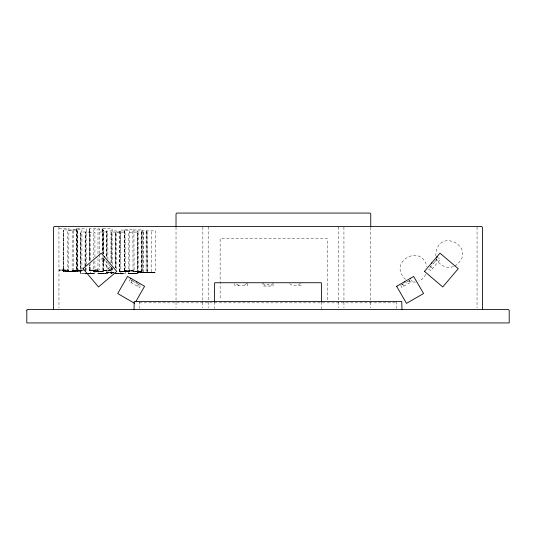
<?xml version="1.0" encoding="UTF-8"?>
<svg xmlns="http://www.w3.org/2000/svg" width="536" height="536" viewBox="0 0 536 536"><rect width="100%" height="100%" fill="white"/><g stroke="black" fill="none" stroke-linecap="round" stroke-linejoin="round"><path stroke-width="0.4" stroke-dasharray="2.68 2.01" d="M85.177 270.271L85.177 267.792M85.184 266.968L85.217 232.296L85.217 266.962M106.832 272.382L106.644 261.702M111.173 266.854L111.16 273.708L114.329 273.722M115.508 267.792L115.548 232.296L115.548 267.786M124.352 271.062L124.406 229.529L124.332 270.801M128.694 273.574L128.513 232.229L138.241 232.034L138.442 273.641L128.667 273.568M133.055 271.377L132.874 230.031L142.603 229.837L142.804 271.444L132.868 271.471M151.708 272.63L155.681 272.442L137.417 272.603L137.484 231.103L137.484 272.389L141.383 272.63M141.765 272.382L141.812 231.103L141.558 272.449L155.849 272.449L155.648 230.842L137.283 230.969L137.484 272.449M143.125 272.375L143.145 231.103L142.951 272.449M67.878 271.571L77.425 271.538M81.76 270.801L72.146 270.801M94.738 273.822L90.805 273.568M103.421 271.37L93.807 271.37M107.756 273.454L98.142 273.454L102.115 273.708M108.118 270.258L112.084 270.09L102.463 270.285L108.071 270.104M133.946 270.801L124.325 271.062L129.859 271.035M134.174 273.789L128.58 273.796L138.275 273.568M151.34 272.603L147.387 272.603M77.787 271.062L81.921 270.881L72.105 271.055M95.214 270.064L99.086 270.057L89.371 270.204L94.952 270.178M99.448 271.625L103.582 271.444L103.582 258.218M116.781 273.682L120.721 273.461L116.741 273.528M125.578 271.725L129.699 271.618L129.699 230.272L120.031 230.004L119.763 271.618L125.464 271.618M129.993 270.868L133.92 270.807L129.973 271.062M134.302 273.822L138.248 273.574M129.524 271.772L119.87 271.786L129.699 271.618M147.005 272.603L146.944 231.103L147.233 272.449M58.987 228.751L68.916 228.684L68.688 270.097M202.849 227.056L202.822 307.878M338.591 227.264L338.618 227.056A0.804 0.804 0 0 0 338.591 227.264L338.591 307.878M477.067 227.056L477.04 307.878M64.796 270.258L68.762 270.09L59.148 270.023M69.131 271.598L73.258 271.444L73.258 230.098L63.516 229.837L63.322 271.444L73.258 271.444M112.453 272.603L114.061 272.375M138.67 271.598L142.636 271.437L132.982 271.625M63.315 270.144L68.916 270.157L59.221 270.03L68.709 270.05M73.472 271.618L77.419 271.618L77.352 230.272L77.352 271.538L63.462 271.631L63.556 230.098L63.342 271.444M86.075 270.245L83.737 270.017M425.758 274.432L424.365 276.864L421.899 279.343L418.877 281.105M131.233 282.633L132.325 280.743M137.41 286.197L138.73 284.402M436.257 260.054L436.686 259.257A4.777 4.764 40.3 0 1 436.257 260.054L438.281 261.776M272.663 283.397C270.245 286.492 270.707 286.177 268 284.174C265.3 286.197 265.735 286.472 263.337 283.397M98.202 273.481L107.917 273.528L107.917 263.605M434.656 261.943L428.626 269.059L430.649 270.774L440.304 259.39L438.2 257.762M434.803 261.769L437.537 258.546M247.076 283.343L243.572 285.42M300.676 283.343L297.172 285.42M102.972 261.776L104.996 260.054A4.777 4.764 -40.3 0 1 104.366 258.687L104.996 260.054M108.58 268.389L110.604 266.673L111.321 267.23M430.18 267.055L430.649 266.673L432.673 268.389M454.856 266.017C480.149 248.295 436.867 224.852 435.795 255.793M400.774 285.447L401.618 287.484L412.244 281.346L411.521 280.087M401.343 285.119L404.519 283.289M405.839 282.526L406.61 282.083M407.166 281.762L408.968 280.717L410.02 282.633M409.484 280.422L409.946 280.161M146.174 230.835L146.094 272.63M93.847 271.377L97.787 271.625M453.577 266.553C447.125 269.065 439.346 265.521 436.713 259.169M402.04 284.542L402.75 284.308L403.843 286.197M141.846 230.835L141.578 272.449L137.457 272.375M121.156 273.568L125.243 273.641L125.049 232.034L115.32 232.229L115.307 267.853M73.017 271.37L69.218 271.444M125.659 271.618L129.464 271.538M114.061 272.402L112.406 272.449M90.879 273.615L94.919 273.641L94.919 260.416M103.877 273.528L107.676 273.454M64.689 270.104L59.228 270.097M93.646 261.521L93.646 271.444L97.699 271.404M119.763 271.618L119.997 230.272L119.943 271.799M90.584 260.302L90.577 232.115L80.849 231.921L80.648 273.528L80.889 232.182L80.822 273.682L90.597 273.715L88.192 273.695M76.554 270.064L76.514 228.457L86.249 228.644L86.256 264.275M89.552 270.064L89.318 264.275M108.138 270.097L112.031 270.05M72.146 270.874L72.186 229.274L81.914 229.462L81.921 269.226M77.814 270.874L81.686 270.874M124.332 270.874L124.178 229.462L133.913 229.274L134.107 270.881L124.171 270.888M67.891 271.618L67.663 230.199L77.392 230.011L77.593 271.618L63.503 271.625M99.475 271.444L103.348 271.37L103.354 258.164L103.348 271.37M147.407 272.449L151.534 272.449L151.246 230.835M151.742 272.449L155.842 272.449M98.215 273.528L103.636 273.528L97.981 273.541L97.981 256.992M121.069 273.641L125.009 273.621M134.335 273.641L138.435 273.641M95.08 270.064L89.412 270.231L99.254 270.064L99.254 254.352M99.301 271.444L93.653 271.484M73.271 271.618L63.335 271.518M138.569 271.444L142.797 271.444M138.482 271.444L132.874 271.518M112.346 272.449L106.805 272.375M64.595 270.104L58.987 270.111M99.254 271.444L93.646 271.457M415.5 282.023L412.003 282.036L408.62 281.139M89.385 270.211L95.006 270.224M71.985 270.888L77.653 271.015M124.198 270.981L129.812 270.988L124.258 271.035M119.796 271.725L125.397 271.719L119.769 271.678M142.864 272.523L137.256 272.509L151.521 272.496L145.779 272.63M106.698 272.583L112.292 272.569L106.825 272.63M112.339 272.61L106.744 272.616L115.595 272.643M86.544 273.467L90.37 273.481M112.587 273.595L111.12 273.715M86.591 273.688L90.591 273.682M103.622 273.641L98.061 273.688M128.506 273.682L134.107 273.668M86.631 273.769L90.631 273.762L86.651 273.789M115.341 273.749L120.935 273.735M95.214 269.983L99.033 270.017M76.481 269.983L84.654 270.064M112.252 267.618L112.252 270.104L102.43 270.278L108.011 270.265M76.427 270.238L82.899 270.251M72.172 271.069L81.794 271.062M103.582 271.444L97.686 271.444M106.644 272.476L114.181 272.449M86.571 273.601L94.919 273.655M84.849 273.708L90.584 273.554L90.584 263.605M116.111 273.528L120.915 273.528L120.714 231.921L110.986 232.115L110.979 262.781M115.133 273.722L125.243 273.641M85.023 273.762L94.765 273.829M115.414 273.816L125.096 273.829M301.232 285.42L292.428 285.42L288.924 283.343M139.36 302.84L396.64 302.84M141.685 272.623L151.514 272.462M80.648 273.528L86.256 273.541M116.205 273.809L121.022 273.816M134.234 273.822L128.68 273.822M84.99 273.688L87.395 273.695M116.185 273.796L120.962 273.775M87.502 273.574L85.164 273.822M76.3 270.881L72.179 270.807L76.025 270.848M86.015 270.064L86.256 268.409M146.918 230.835L147.186 272.449M238.828 285.42L235.324 283.343M130.596 279.745L130.094 279.457L129.009 281.346L139.635 287.484L140.472 285.447M131.307 280.161L131.769 280.422M132.278 280.717L134.087 281.762M134.643 282.083L135.414 282.526M138.543 284.335L135.796 282.747A3.926 0.489 -60 0 0 135.843 282.733M139.059 284.629L139.909 285.119M405.578 279.403C386.885 262.419 421.464 242.299 426.991 266.941M102.483 270.258L102.309 256.041M343.924 227.056L343.951 307.878M208.182 227.264L208.156 227.056A0.804 0.804 0 0 1 208.182 227.264L208.182 307.878M58.933 227.056L58.96 307.878M396.64 301.554L396.64 308.441M370.751 227.177L370.751 307.878M327.603 299.825L327.603 238.788L220.135 238.788L220.135 299.825M321.6 301.882L321.6 309.272M273.065 283.571L273.065 286.07L262.935 286.07L262.935 282.74M247.632 283.41L247.632 285.42L234.768 285.42L234.768 283.41M214.4 301.882L214.4 308.448M176.022 227.177L176.022 307.878M139.36 301.554L139.36 308.441M116.58 269.146L116.386 230.842L106.651 231.036L106.644 257.568M112.252 264.315L112.051 228.497L102.349 228.617L102.309 251.907M111.213 266.848L110.999 273.528L110.979 266.915M107.917 259.471L107.783 231.947L98.014 232.048L97.981 253.682M103.582 254.077L103.549 229.964L93.78 229.864L93.646 258.218M99.254 253.528L99.24 228.644L89.512 228.457L89.318 260.965M94.919 257.106L94.912 232.229L85.177 232.034L84.983 266.204M85.217 267.786L85.217 270.265M108.58 263.658A4.777 0.596 -40.3 0 1 108.151 263.779M433.101 263.779A4.777 0.596 40.3 0 1 432.787 263.705M76.554 228.718L76.507 269.99L76.554 228.718M89.512 265.039L89.505 269.99L89.552 265.032M89.552 228.718L89.519 260.911L89.552 228.718M102.55 228.751L102.523 253.521L102.55 228.751M106.878 231.103L106.852 257.521L106.878 231.103M111.213 232.182L111.18 262.727L111.213 232.182M436.887 258.687L436.8 258.975A4.777 4.764 40.3 0 0 436.887 258.687M409.645 280.053L409.31 280.422A3.926 3.92 60 0 0 409.645 280.053M102.972 257.675L100.949 259.39L110.604 270.774L112.627 269.059L102.972 257.675M138.556 271.605L132.935 271.591L138.556 271.605M131.943 280.422L131.601 280.053A3.926 3.92 -60 0 0 131.943 280.422M103.354 254.037L103.348 230.098L103.348 254.037"/><path stroke-width="0.8" d="M136.097 301.165L144.579 286.251L127.541 276.455L117.692 293.52L134.583 303.349M482.4 309.54L482.4 227.264L481.596 226.46L54.196 226.487L53.6 227.264L53.6 309.54M402 309.272L401.732 301.5L134.268 301.5L134 309.272M370.751 226.346L370.751 213.864L369.947 213.06L176.826 213.06L176.022 213.864L176.022 226.346M321.6 301.882L321.332 282.74L214.668 282.74L214.4 301.882M130.838 278.499A3.926 3.92 -60 0 1 130.791 278.258M136.774 281.708A3.926 0.489 -60 0 1 136.452 282.13M104.219 256.878A4.777 4.764 -40.3 0 1 104.259 256.583M410.462 278.258A3.926 3.92 60 0 1 410.409 278.499M410.348 278.74A3.926 3.92 60 0 1 410.268 278.975M404.901 282.251A3.926 0.489 60 0 1 404.479 281.708M436.994 256.583A4.777 4.764 40.3 0 1 437.061 257.488M431.748 263.116A4.777 0.596 40.3 0 1 431.56 262.988M424.478 271.39L442.749 286.961L458.247 268.683L439.976 253.186L424.478 271.39M26.827 310.136L26.8 322.94L509.2 322.94L509.2 310.344L508.396 309.54L27.604 309.54L26.827 310.136M396.647 286.304L406.496 303.369L423.561 293.52L413.651 276.449L396.647 286.304M83.02 268.616L98.503 286.961L116.774 271.464L101.277 253.186L83.02 268.616"/></g></svg>
